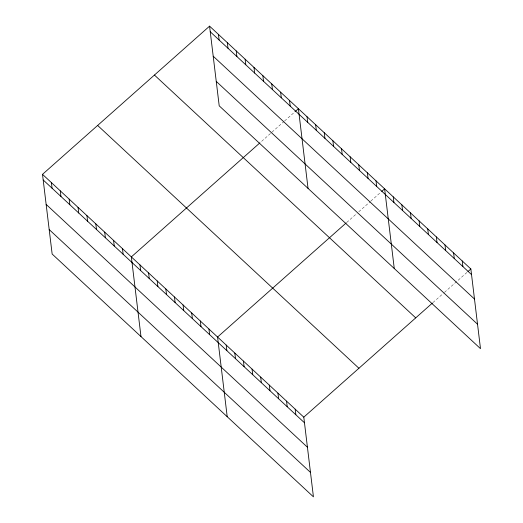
<?xml version="1.0" encoding="UTF-8"?>
<svg xmlns="http://www.w3.org/2000/svg" width="523" height="523" viewBox="0 0 523 523"><rect width="100%" height="100%" fill="white"/><g stroke="black" fill="none" stroke-linecap="round" stroke-linejoin="round"><path stroke-width="0.39" stroke-dasharray="2.62 1.96" d="M261.65 141.315L270.836 133.162M271.986 132.142L284.048 121.447M284.623 120.937L294.384 112.275M346.723 222.465L357.059 213.292M358.785 211.763L370.271 201.577M370.84 201.067L380.607 192.405M432.946 302.595L443.282 293.423M444.432 292.403L467.399 272.025"/><path stroke-width="0.78" d="M42.507 174.342L303.791 417.164L313.434 496.85L52.15 254.028L42.507 174.342L209.566 26.15L470.85 268.972L480.493 348.658L219.209 105.836L209.566 26.15M259.924 142.838L131.345 256.904L140.988 336.59M294.959 111.765L298.404 108.712L308.047 188.398M346.148 222.968L217.568 337.034L227.211 416.72M381.751 191.385L384.627 188.842L394.27 268.528M303.791 417.164L432.371 303.105M467.974 271.515L470.85 268.972M210.246 31.779L471.53 274.595M213.207 56.216L474.485 299.038M216.254 81.398L477.532 324.221M154.435 75.05L415.72 317.873M97.638 125.442L358.915 368.257M43.193 179.971L304.471 422.787M46.148 204.408L307.426 447.23M49.195 229.59L310.472 472.413M462.227 260.957L462.907 266.586M453.604 252.942L454.284 258.571M444.981 244.934L445.661 250.556M436.359 236.919L437.038 242.548M427.736 228.904L428.415 234.533M419.113 220.896L419.792 226.518M410.49 212.881L411.17 218.503M401.867 204.866L402.553 210.494M393.25 196.851L393.93 202.479M376.004 180.827L376.684 186.456M367.381 172.812L368.061 178.441M358.758 164.804L359.438 170.426M350.135 156.789L350.815 162.411M341.512 148.774L342.192 154.403M332.889 140.759L333.569 146.388M324.267 132.75L324.953 138.373M315.65 124.736L316.33 130.364M307.027 116.721L307.707 122.349M289.52 100.455L290.2 106.077M280.635 92.198L281.315 97.821M271.751 83.942L272.431 89.57M262.866 75.685L263.546 81.313M253.982 67.428L254.668 73.057M295.168 409.149L295.848 414.778M245.104 59.171L245.784 64.8M286.545 401.134L287.225 406.763M277.922 393.126L278.602 398.748M236.219 50.921L236.899 56.543M269.299 385.111L269.979 390.74M227.335 42.664L228.015 48.286M260.676 377.096L261.356 382.725M218.451 34.407L219.13 40.029M252.053 369.088L252.74 374.71M243.437 361.073L244.117 366.695M234.814 353.058L235.494 358.686M226.191 345.043L226.871 350.672M208.945 329.019L209.625 334.648M200.322 321.004L201.002 326.633M191.699 312.996L192.379 318.618M183.076 304.981L183.756 310.603M174.453 296.966L175.14 302.595M165.837 288.951L166.517 294.58M157.214 280.943L157.894 286.565M148.591 272.928L149.271 278.556M139.968 264.913L140.648 270.541M122.46 248.647L123.14 254.27M113.576 240.39L114.256 246.013M104.692 232.134L105.378 237.762M95.814 223.877L96.493 229.505M86.929 215.62L87.609 221.249M78.045 207.363L78.725 212.992M69.16 199.113L69.84 204.735M60.276 190.856L60.956 196.478M51.391 182.599L52.071 188.221"/></g></svg>
